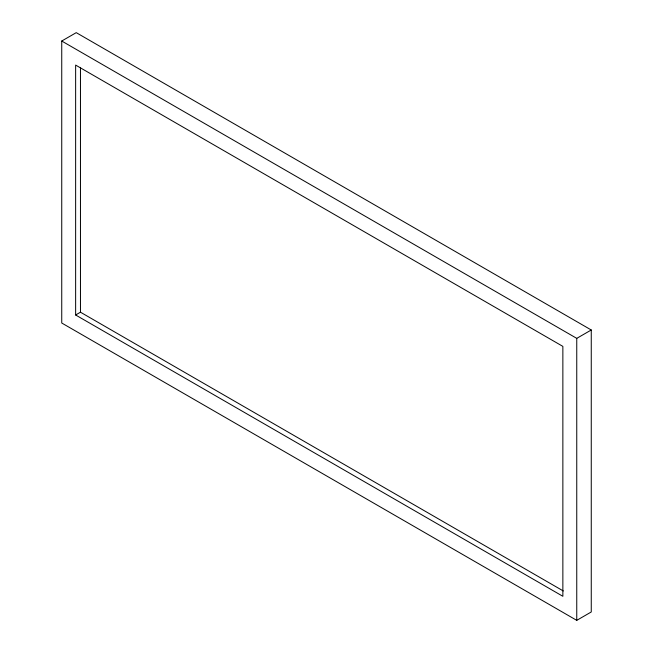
<?xml version="1.0" encoding="UTF-8"?>
<svg xmlns="http://www.w3.org/2000/svg" width="653" height="653" viewBox="0 0 653 653"><rect width="100%" height="100%" fill="white"/><g stroke="black" fill="none" stroke-linecap="round" stroke-linejoin="round"><path stroke-width="0.98" d="M61.741 41.025L76.246 32.65L591.259 329.985L591.259 611.975L576.754 620.35L61.741 323.015L61.741 41.025L576.754 338.36L591.259 329.985M75.634 314.991L562.862 596.295L562.862 346.384L75.634 65.08L75.634 314.991L80.466 312.199L563.286 590.957M576.754 338.36L576.754 620.35M80.466 67.39L80.466 312.199"/></g></svg>
